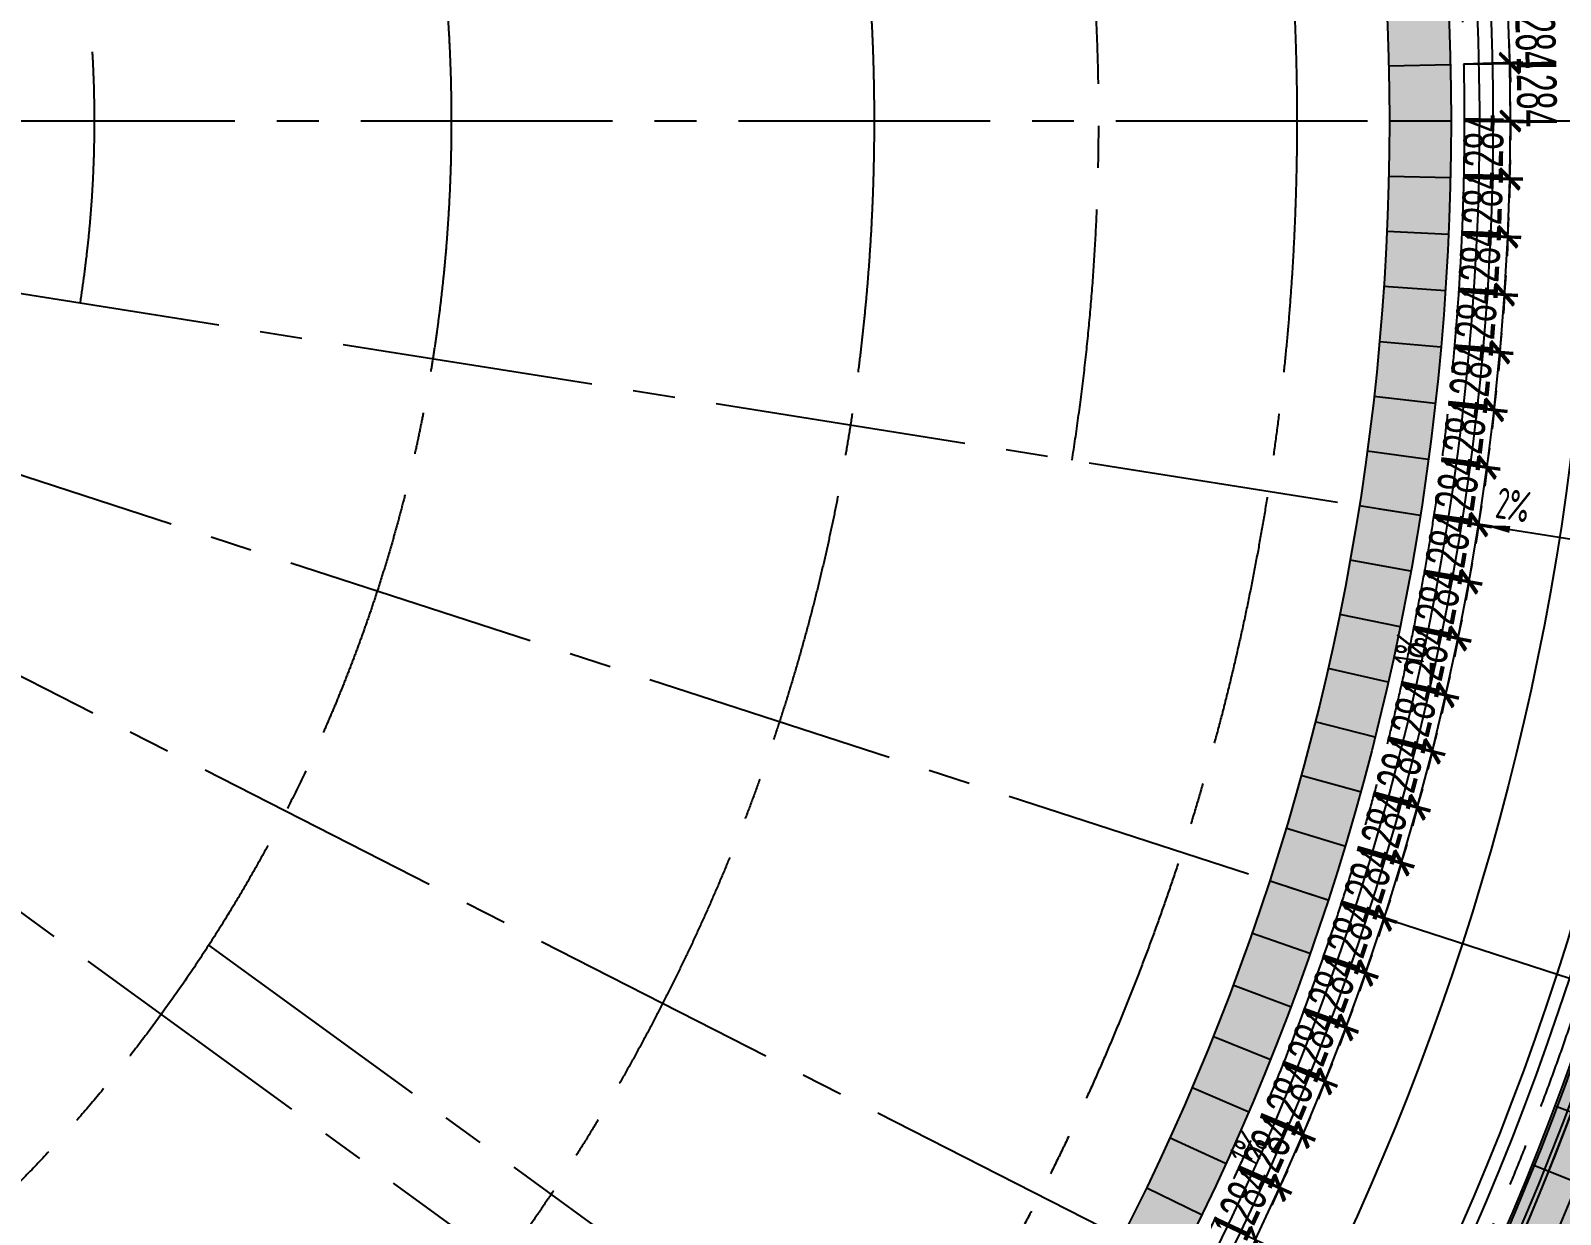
# Model space of a CAD drawing. Extents: x 104132 to 3338343, y -1228862 to 1409848.
# Drawn here: x 1785936 to 1820670, y 65675 to 92544 of the extents above; entities that cross this region are included whole.
import ezdxf

# ---------------------------------------------------------------- set-up
doc = ezdxf.new("R2010")
doc.units = 0
doc.linetypes.add('CENTER', pattern=[50.8, 31.75, -6.35, 6.35, -6.35])
doc.linetypes.add('CENTER2', pattern=[28.575, 19.05, -3.175, 3.175, -3.175])
doc.layers.get('0').update_dxf_attribs({"color": 8})
doc.layers.get('Defpoints').update_dxf_attribs({"color": 8})
for name, color, linetype in [('#幕墙线-平面', 8, 'Continuous'), ('#标注', 8, 'Continuous'), ('#轴线', 8, 'CENTER2'), ('A-ROOF-DRAN', 8, 'Continuous'), ('DIM_SYMB', 8, 'Continuous'), ('DOTE', 8, 'CENTER'), ('IEL-FINE', 8, 'Continuous'), ('分水线', 8, 'Continuous'), ('女儿墙', 8, 'Continuous'), ('落水口', 8, 'Continuous')]:
    doc.layers.add(name, color=color, linetype=linetype)
doc.styles.add('JHZX', font='jrs.shx', dxfattribs={"width": 0.6, "bigfont": 'jhz.shx'})
doc.styles.add('XD2008', font='xd-hzs.shx', dxfattribs={"width": 0.7, "bigfont": 'xd-hztxt.shx'})
doc.dimstyles.new('JZBZ-300', dxfattribs={"dimscale": 300, "dimtxt": 3, "dimasz": 1.5, "dimexe": 1, "dimexo": 1, "dimgap": 0.5, "dimtad": 1, "dimdec": 0, "dimdsep": 46, "dimtxsty": 'JHZX', "dimblk1": 'ARCHTICK', "dimblk2": 'ARCHTICK', "dimsah": 1, "dimcen": 0, "dimclrd": 1, "dimclre": 1, "dimclrt": 2, "dimadec": 3, "dimazin": 2, "dimtfac": 1, "dimtdec": 0, "dimtix": 1, "dimtmove": 0, "dimatfit": 3, "dimfxl": 1, "dimtolj": 1, "dimlwd": -1, "dimlwe": -1, "dimarcsym": 1})

# ---------------------------------------------------------------- blocks, each defined once
blk = doc.blocks.new('轴网20240313')
at = {"layer": '#标注', "ltscale": 300}
blk.add_circle((571467.9, -147345.9), 64700, dxfattribs=at)
at = {"layer": '#轴线', "ltscale": 300}
for p, q in [((586767.9, -147345.9), (639167.9, -147345.9)), ((586579.5, -149739.3), (638334.4, -157936.5)), ((586019, -152073.9), (635854.4, -168266.3)), ((585100.3, -154291.9), (631789, -178081)), ((583845.8, -156339), (626238.3, -187139)), ((600453.4, -166056.6), (626524.2, -184998.1))]:
    blk.add_line(p, q, dxfattribs=at)
for radius in [64700, 63300, 57500, 53700, 44100, 34500]:
    blk.add_circle((571467.9, -147345.9), radius, dxfattribs=at)
for radius in [49200, 26400]:
    blk.add_arc((571467.9, -147345.9), radius, 351, 9, dxfattribs=at)
blk = doc.blocks.new('A$C49f573b4')
at = {"layer": '女儿墙'}
for radius in [63900, 63650]:
    blk.add_circle((0, 0), radius, dxfattribs=at)
blk = doc.blocks.new('*U481')
at = {"layer": '#幕墙线-平面', "ltscale": 300}
blk.add_line((63600, -63600), (65000, -63600), dxfattribs=at)
blk = doc.blocks.new('*U482')
at = {"layer": '#幕墙线-平面'}
for p, rotation in [((925510, 96376), 339.4285714286519), ((926840, 95859), 338.1428571429375)]:
    blk.add_blockref('*U481', p, dxfattribs=dict(at, rotation=rotation))
blk = doc.blocks.new('*U483')
at = {"layer": '#幕墙线-平面', "ltscale": 300}
blk.add_line((55800, -55800), (57200, -55800), dxfattribs=at)
blk = doc.blocks.new('*U484')
at = {"layer": '#幕墙线-平面'}
for p, rotation in [((901910, 92617), 1.285714285773082), ((904415, 92617), 358.7142857143446), ((905666, 92575), 357.4285714286304), ((906916, 92505), 356.1428571429165), ((908164, 92406), 354.8571428572029), ((909410, 92280), 353.5714285714887), ((910653, 92126), 352.2857142857746), ((911892, 91944), 351.0000000000607), ((913126, 91734), 349.7142857143469), ((914355, 91497), 348.4285714286333), ((915579, 91232), 347.1428571429198), ((916797, 90940), 345.8571428572055), ((918007, 90620), 344.5714285714913), ((919211, 90274), 343.2857142857773), ((920406, 89900), 342.0000000000628), ((921592, 89500), 340.7142857143484), ((922769, 89073), 339.428571428634), ((923936, 88620), 338.1428571429199), ((925093, 88141), 336.8571428572058), ((926239, 87636), 335.5714285714914), ((927373, 87105), 334.2857142857773)]:
    blk.add_blockref('*U483', p, dxfattribs=dict(at, rotation=rotation))
blk.add_blockref('*U483', (903162, 92631), dxfattribs=at)
blk = doc.blocks.new('_ARCHTICK')
at = {"color": 0, "linetype": 'ByBlock', "const_width": 0.15}
blk.add_lwpolyline([(-0.5, -0.5), (0.5, 0.5)], dxfattribs=at)
blk = doc.blocks.new('*D1005')
at = {"layer": '#标注', "color": 1, "ltscale": 300, "transparency": 16777216}
for p, q in [((955514, 13048), (956734, 12477)), ((956463, 12604), (956653, 13012)), ((955919, 11442), (956463, 12604)), ((954970, 11886), (956190, 11315)), ((955919, 11442), (955728, 11034))]:
    blk.add_line(p, q, dxfattribs=at)
at = {"layer": 'Defpoints', "color": 0, "ltscale": 300, "transparency": 16777216}
for p in [(955242, 13176), (956463, 12604), (954698, 12013)]:
    blk.add_point(p, dxfattribs=at)
at = {"layer": '#标注', "color": 1, "ltscale": 300, "transparency": 16777216, "xscale": 450, "yscale": 450, "zscale": 450}
for p, rotation in [((956463, 12604), 244.928571427322), ((955919, 11442), 64.92857142732196)]:
    blk.add_blockref('_ARCHTICK', p, dxfattribs=dict(at, rotation=rotation))
at = {"layer": '#标注', "color": 2, "ltscale": 300, "transparency": 16777216, "insert": (955647, 12277), "char_height": 900, "attachment_point": 5, "rotation": 64.9286, "style": 'JHZX'}
blk.add_mtext('\\A1;1284', dxfattribs=at)
blk = doc.blocks.new('*D1006')
at = {"layer": '#标注', "color": 1, "ltscale": 300, "transparency": 16777216}
for p, q in [((956034, 14229), (957267, 13685)), ((956993, 13806), (957174, 14218)), ((956475, 12632), (956993, 13806)), ((955516, 13055), (956750, 12511)), ((956475, 12632), (956294, 12220))]:
    blk.add_line(p, q, dxfattribs=at)
at = {"layer": 'Defpoints', "color": 0, "ltscale": 300, "transparency": 16777216}
for p in [(955759, 14350), (956993, 13806), (955242, 13176)]:
    blk.add_point(p, dxfattribs=at)
at = {"layer": '#标注', "color": 1, "ltscale": 300, "transparency": 16777216, "xscale": 450, "yscale": 450, "zscale": 450}
for p, rotation in [((956993, 13806), 246.2142857130379), ((956475, 12632), 66.21428571303792)]:
    blk.add_blockref('_ARCHTICK', p, dxfattribs=dict(at, rotation=rotation))
at = {"layer": '#标注', "color": 2, "ltscale": 300, "transparency": 16777216, "insert": (956185, 13461), "char_height": 900, "attachment_point": 5, "rotation": 66.2143, "style": 'JHZX'}
blk.add_mtext('\\A1;1284', dxfattribs=at)
blk = doc.blocks.new('*D1007')
at = {"layer": '#标注', "color": 1, "ltscale": 300, "transparency": 16777216}
for p, q in [((956528, 15421), (957773, 14905)), ((957496, 15020), (957668, 15436)), ((957005, 13834), (957496, 15020)), ((956037, 14235), (957282, 13719)), ((957005, 13834), (956832, 13419))]:
    blk.add_line(p, q, dxfattribs=at)
at = {"layer": 'Defpoints', "color": 0, "ltscale": 300, "transparency": 16777216}
for p in [(956251, 15536), (957496, 15020), (955759, 14350)]:
    blk.add_point(p, dxfattribs=at)
at = {"layer": '#标注', "color": 1, "ltscale": 300, "transparency": 16777216, "xscale": 450, "yscale": 450, "zscale": 450}
for p, rotation in [((957496, 15020), 247.4999999987513), ((957005, 13834), 67.49999999875132)]:
    blk.add_blockref('_ARCHTICK', p, dxfattribs=dict(at, rotation=rotation))
at = {"layer": '#标注', "color": 2, "ltscale": 300, "transparency": 16777216, "insert": (956696, 14657), "char_height": 900, "attachment_point": 5, "rotation": 67.5, "style": 'JHZX'}
blk.add_mtext('\\A1;1284', dxfattribs=at)
blk = doc.blocks.new('*D1008')
at = {"layer": '#标注', "color": 1, "ltscale": 300, "transparency": 16777216}
for p, q in [((956995, 16624), (958251, 16136)), ((957972, 16245), (958134, 16664)), ((957507, 15048), (957972, 16245)), ((956530, 15427), (957787, 14940)), ((957507, 15048), (957344, 14629))]:
    blk.add_line(p, q, dxfattribs=at)
at = {"layer": 'Defpoints', "color": 0, "ltscale": 300, "transparency": 16777216}
for p in [(956715, 16732), (957972, 16245), (956251, 15536)]:
    blk.add_point(p, dxfattribs=at)
at = {"layer": '#标注', "color": 1, "ltscale": 300, "transparency": 16777216, "xscale": 450, "yscale": 450, "zscale": 450}
for p, rotation in [((957972, 16245), 248.7857142844606), ((957507, 15048), 68.78571428446064)]:
    blk.add_blockref('_ARCHTICK', p, dxfattribs=dict(at, rotation=rotation))
at = {"layer": '#标注', "color": 2, "ltscale": 300, "transparency": 16777216, "insert": (957180, 15864), "char_height": 900, "attachment_point": 5, "rotation": 68.7857, "style": 'JHZX'}
blk.add_mtext('\\A1;1284', dxfattribs=at)
blk = doc.blocks.new('*D1009')
at = {"layer": '#标注', "color": 1, "ltscale": 300, "transparency": 16777216}
for p, q in [((957435, 17837), (958702, 17377)), ((958420, 17480), (958573, 17903)), ((957982, 16273), (958420, 17480)), ((956997, 16630), (958264, 16171)), ((957982, 16273), (957829, 15850))]:
    blk.add_line(p, q, dxfattribs=at)
at = {"layer": 'Defpoints', "color": 0, "ltscale": 300, "transparency": 16777216}
for p in [(957153, 17939), (958420, 17480), (956715, 16732)]:
    blk.add_point(p, dxfattribs=at)
at = {"layer": '#标注', "color": 1, "ltscale": 300, "transparency": 16777216, "xscale": 450, "yscale": 450, "zscale": 450}
for p, rotation in [((958420, 17480), 250.0714285701786), ((957982, 16273), 70.0714285701786)]:
    blk.add_blockref('_ARCHTICK', p, dxfattribs=dict(at, rotation=rotation))
at = {"layer": '#标注', "color": 2, "ltscale": 300, "transparency": 16777216, "insert": (957637, 17081), "char_height": 900, "attachment_point": 5, "rotation": 70.0714, "style": 'JHZX'}
blk.add_mtext('\\A1;1284', dxfattribs=at)
blk = doc.blocks.new('*D1010')
at = {"layer": '#标注', "color": 1, "ltscale": 300, "transparency": 16777216}
for p, q in [((958840, 18724), (958984, 19151)), ((957847, 19059), (959124, 18629)), ((958430, 17508), (958840, 18724)), ((957437, 17843), (958714, 17412)), ((958430, 17508), (958286, 17082))]:
    blk.add_line(p, q, dxfattribs=at)
at = {"layer": 'Defpoints', "color": 0, "ltscale": 300, "transparency": 16777216}
for p in [(957563, 19155), (958840, 18724), (957153, 17939)]:
    blk.add_point(p, dxfattribs=at)
at = {"layer": '#标注', "color": 1, "ltscale": 300, "transparency": 16777216, "xscale": 450, "yscale": 450, "zscale": 450}
for p, rotation in [((958840, 18724), 251.3571428558889), ((958430, 17508), 71.3571428558889)]:
    blk.add_blockref('_ARCHTICK', p, dxfattribs=dict(at, rotation=rotation))
at = {"layer": '#标注', "color": 2, "ltscale": 300, "transparency": 16777216, "insert": (958066, 18308), "char_height": 900, "attachment_point": 5, "rotation": 71.3571, "style": 'JHZX'}
blk.add_mtext('\\A1;1284', dxfattribs=at)
blk = doc.blocks.new('*D1011')
at = {"layer": '#标注', "color": 1, "ltscale": 300, "transparency": 16777216}
for p, q in [((958232, 20291), (959519, 19889)), ((959232, 19978), (959366, 20408)), ((958849, 18753), (959232, 19978)), ((957849, 19066), (959136, 18664)), ((958849, 18753), (958715, 18324))]:
    blk.add_line(p, q, dxfattribs=at)
at = {"layer": 'Defpoints', "color": 0, "ltscale": 300, "transparency": 16777216}
for p in [(957946, 20380), (959232, 19978), (957563, 19155)]:
    blk.add_point(p, dxfattribs=at)
at = {"layer": '#标注', "color": 1, "ltscale": 300, "transparency": 16777216, "xscale": 450, "yscale": 450, "zscale": 450}
for p, rotation in [((959232, 19978), 252.6428571416087), ((958849, 18753), 72.64285714160869)]:
    blk.add_blockref('_ARCHTICK', p, dxfattribs=dict(at, rotation=rotation))
at = {"layer": '#标注', "color": 2, "ltscale": 300, "transparency": 16777216, "insert": (958468, 19545), "char_height": 900, "attachment_point": 5, "rotation": 72.6429, "style": 'JHZX'}
blk.add_mtext('\\A1;1284', dxfattribs=at)
blk = doc.blocks.new('*D1012')
at = {"layer": '#标注', "color": 1, "ltscale": 300, "transparency": 16777216}
for p, q in [((959596, 21241), (959721, 21673)), ((958589, 21531), (959885, 21158)), ((959241, 20007), (959596, 21241)), ((958234, 20297), (959529, 19924)), ((959241, 20007), (959116, 19575))]:
    blk.add_line(p, q, dxfattribs=at)
at = {"layer": 'Defpoints', "color": 0, "ltscale": 300, "transparency": 16777216}
for p in [(958301, 21614), (959596, 21241), (957946, 20380)]:
    blk.add_point(p, dxfattribs=at)
at = {"layer": '#标注', "color": 1, "ltscale": 300, "transparency": 16777216, "xscale": 450, "yscale": 450, "zscale": 450}
for p, rotation in [((959596, 21241), 253.9285714273191), ((959241, 20007), 73.92857142731913)]:
    blk.add_blockref('_ARCHTICK', p, dxfattribs=dict(at, rotation=rotation))
at = {"layer": '#标注', "color": 2, "ltscale": 300, "transparency": 16777216, "insert": (958842, 20790), "char_height": 900, "attachment_point": 5, "rotation": 73.9286, "style": 'JHZX'}
blk.add_mtext('\\A1;1284', dxfattribs=at)
blk = doc.blocks.new('*D1013')
at = {"layer": '#标注', "color": 1, "ltscale": 300, "transparency": 16777216}
for p, q in [((959932, 22511), (960047, 22946)), ((958919, 22778), (960222, 22434)), ((959604, 21270), (959932, 22511)), ((958591, 21537), (959894, 21193)), ((959604, 21270), (959489, 20835))]:
    blk.add_line(p, q, dxfattribs=at)
at = {"layer": 'Defpoints', "color": 0, "ltscale": 300, "transparency": 16777216}
for p in [(958629, 22855), (959932, 22511), (958301, 21614)]:
    blk.add_point(p, dxfattribs=at)
at = {"layer": '#标注', "color": 1, "ltscale": 300, "transparency": 16777216, "xscale": 450, "yscale": 450, "zscale": 450}
for p, rotation in [((959932, 22511), 255.2142857130354), ((959604, 21270), 75.21428571303532)]:
    blk.add_blockref('_ARCHTICK', p, dxfattribs=dict(at, rotation=rotation))
at = {"layer": '#标注', "color": 2, "ltscale": 300, "transparency": 16777216, "insert": (959188, 22043), "char_height": 900, "attachment_point": 5, "rotation": 75.2143, "style": 'JHZX'}
blk.add_mtext('\\A1;1284', dxfattribs=at)
blk = doc.blocks.new('*D1014')
at = {"layer": '#标注', "color": 1, "ltscale": 300, "transparency": 16777216}
for p, q in [((959220, 24033), (960531, 23718)), ((960239, 23788), (960344, 24226)), ((959939, 22540), (960239, 23788)), ((958920, 22785), (960231, 22470)), ((959939, 22540), (959834, 22103))]:
    blk.add_line(p, q, dxfattribs=at)
at = {"layer": 'Defpoints', "color": 0, "ltscale": 300, "transparency": 16777216}
for p in [(958928, 24103), (960239, 23788), (958629, 22855)]:
    blk.add_point(p, dxfattribs=at)
at = {"layer": '#标注', "color": 1, "ltscale": 300, "transparency": 16777216, "xscale": 450, "yscale": 450, "zscale": 450}
for p, rotation in [((960239, 23788), 256.4999999987464), ((959939, 22540), 76.49999999874642)]:
    blk.add_blockref('_ARCHTICK', p, dxfattribs=dict(at, rotation=rotation))
at = {"layer": '#标注', "color": 2, "ltscale": 300, "transparency": 16777216, "insert": (959506, 23304), "char_height": 900, "attachment_point": 5, "rotation": 76.5, "style": 'JHZX'}
blk.add_mtext('\\A1;1284', dxfattribs=at)
blk = doc.blocks.new('*D1015')
at = {"layer": '#标注', "color": 1, "ltscale": 300, "transparency": 16777216}
for p, q in [((960517, 25072), (960612, 25512)), ((959493, 25294), (960810, 25009)), ((960246, 23818), (960517, 25072)), ((959222, 24039), (960539, 23754)), ((960246, 23818), (960150, 23378))]:
    blk.add_line(p, q, dxfattribs=at)
at = {"layer": 'Defpoints', "color": 0, "ltscale": 300, "transparency": 16777216}
for p in [(959200, 25357), (960517, 25072), (958928, 24103)]:
    blk.add_point(p, dxfattribs=at)
at = {"layer": '#标注', "color": 1, "ltscale": 300, "transparency": 16777216, "xscale": 450, "yscale": 450, "zscale": 450}
for p, rotation in [((960517, 25072), 257.7857142844583), ((960246, 23818), 77.7857142844583)]:
    blk.add_blockref('_ARCHTICK', p, dxfattribs=dict(at, rotation=rotation))
at = {"layer": '#标注', "color": 2, "ltscale": 300, "transparency": 16777216, "insert": (959795, 24572), "char_height": 900, "attachment_point": 5, "rotation": 77.7857, "style": 'JHZX'}
blk.add_mtext('\\A1;1284', dxfattribs=at)
blk = doc.blocks.new('*D1016')
at = {"layer": '#标注', "color": 1, "ltscale": 300, "transparency": 16777216}
for p, q in [((960767, 26362), (960852, 26804)), ((959738, 26561), (961061, 26305)), ((960523, 25102), (960767, 26362)), ((959494, 25300), (960818, 25045)), ((960523, 25102), (960438, 24660))]:
    blk.add_line(p, q, dxfattribs=at)
at = {"layer": 'Defpoints', "color": 0, "ltscale": 300, "transparency": 16777216}
for p in [(959443, 26618), (960767, 26362), (959200, 25357)]:
    blk.add_point(p, dxfattribs=at)
at = {"layer": '#标注', "color": 1, "ltscale": 300, "transparency": 16777216, "xscale": 450, "yscale": 450, "zscale": 450}
for p, rotation in [((960767, 26362), 259.07142857018), ((960523, 25102), 79.07142857018002)]:
    blk.add_blockref('_ARCHTICK', p, dxfattribs=dict(at, rotation=rotation))
at = {"layer": '#标注', "color": 2, "ltscale": 300, "transparency": 16777216, "insert": (960056, 25846), "char_height": 900, "attachment_point": 5, "rotation": 79.0714, "style": 'JHZX'}
blk.add_mtext('\\A1;1284', dxfattribs=at)
blk = doc.blocks.new('*D1017')
at = {"layer": '#标注', "color": 1, "ltscale": 300, "transparency": 16777216}
for p, q in [((959954, 27833), (961283, 27607)), ((960987, 27657), (961062, 28101)), ((960772, 26392), (960987, 27657)), ((959739, 26567), (961068, 26342)), ((960772, 26392), (960697, 25948))]:
    blk.add_line(p, q, dxfattribs=at)
at = {"layer": 'Defpoints', "color": 0, "ltscale": 300, "transparency": 16777216}
for p in [(959658, 27883), (960987, 27657), (959443, 26618)]:
    blk.add_point(p, dxfattribs=at)
at = {"layer": '#标注', "color": 1, "ltscale": 300, "transparency": 16777216, "xscale": 450, "yscale": 450, "zscale": 450}
for p, rotation in [((960987, 27657), 260.3571428558899), ((960772, 26392), 80.3571428558899)]:
    blk.add_blockref('_ARCHTICK', p, dxfattribs=dict(at, rotation=rotation))
at = {"layer": '#标注', "color": 2, "ltscale": 300, "transparency": 16777216, "insert": (960288, 27125), "char_height": 900, "attachment_point": 5, "rotation": 80.3571, "style": 'JHZX'}
blk.add_mtext('\\A1;1284', dxfattribs=at)
blk = doc.blocks.new('*D1018')
at = {"layer": '#标注', "color": 1, "ltscale": 300, "transparency": 16777216}
for p, q in [((961178, 28957), (961244, 29402)), ((960142, 29109), (961475, 28913)), ((960992, 27687), (961178, 28957)), ((959955, 27839), (961289, 27644)), ((960992, 27687), (960926, 27242))]:
    blk.add_line(p, q, dxfattribs=at)
at = {"layer": 'Defpoints', "color": 0, "ltscale": 300, "transparency": 16777216}
for p in [(959845, 29153), (961178, 28957), (959658, 27883)]:
    blk.add_point(p, dxfattribs=at)
at = {"layer": '#标注', "color": 1, "ltscale": 300, "transparency": 16777216, "xscale": 450, "yscale": 450, "zscale": 450}
for p, rotation in [((961178, 28957), 261.642857141607), ((960992, 27687), 81.64285714160698)]:
    blk.add_blockref('_ARCHTICK', p, dxfattribs=dict(at, rotation=rotation))
at = {"layer": '#标注', "color": 2, "ltscale": 300, "transparency": 16777216, "insert": (960491, 28409), "char_height": 900, "attachment_point": 5, "rotation": 81.6429, "style": 'JHZX'}
blk.add_mtext('\\A1;1284', dxfattribs=at)
blk = doc.blocks.new('*D1019')
at = {"layer": '#标注', "color": 1, "ltscale": 300, "transparency": 16777216}
for p, q in [((961340, 30261), (961396, 30707)), ((960301, 30390), (961638, 30224)), ((961182, 28987), (961340, 30261)), ((960143, 29116), (961480, 28950)), ((961182, 28987), (961127, 28540))]:
    blk.add_line(p, q, dxfattribs=at)
at = {"layer": 'Defpoints', "color": 0, "ltscale": 300, "transparency": 16777216}
for p in [(960003, 30427), (961340, 30261), (959845, 29153)]:
    blk.add_point(p, dxfattribs=at)
at = {"layer": '#标注', "color": 1, "ltscale": 300, "transparency": 16777216, "xscale": 450, "yscale": 450, "zscale": 450}
for p, rotation in [((961340, 30261), 262.9285714273192), ((961182, 28987), 82.92857142731926)]:
    blk.add_blockref('_ARCHTICK', p, dxfattribs=dict(at, rotation=rotation))
at = {"layer": '#标注', "color": 2, "ltscale": 300, "transparency": 16777216, "insert": (960666, 29698), "char_height": 900, "attachment_point": 5, "rotation": 82.9286, "style": 'JHZX'}
blk.add_mtext('\\A1;1284', dxfattribs=at)
blk = doc.blocks.new('*D1020')
at = {"layer": '#标注', "color": 1, "ltscale": 300, "transparency": 16777216}
for p, q in [((961473, 31568), (961518, 32016)), ((960431, 31673), (961772, 31538)), ((961344, 30291), (961473, 31568)), ((960301, 30396), (961642, 30261)), ((961344, 30291), (961298, 29843))]:
    blk.add_line(p, q, dxfattribs=at)
at = {"layer": 'Defpoints', "color": 0, "ltscale": 300, "transparency": 16777216}
for p in [(960132, 31704), (961473, 31568), (960003, 30427)]:
    blk.add_point(p, dxfattribs=at)
at = {"layer": '#标注', "color": 1, "ltscale": 300, "transparency": 16777216, "xscale": 450, "yscale": 450, "zscale": 450}
for p, rotation in [((961473, 31568), 264.21428571303), ((961344, 30291), 84.21428571302995)]:
    blk.add_blockref('_ARCHTICK', p, dxfattribs=dict(at, rotation=rotation))
at = {"layer": '#标注', "color": 2, "ltscale": 300, "transparency": 16777216, "insert": (960811, 30990), "char_height": 900, "attachment_point": 5, "rotation": 84.2143, "style": 'JHZX'}
blk.add_mtext('\\A1;1284', dxfattribs=at)
blk = doc.blocks.new('*D1021')
at = {"layer": '#标注', "color": 1, "ltscale": 300, "transparency": 16777216}
for p, q in [((961577, 32878), (961612, 33326)), ((960532, 32960), (961876, 32854)), ((961476, 31598), (961577, 32878)), ((960431, 31680), (961775, 31574)), ((961476, 31598), (961441, 31149))]:
    blk.add_line(p, q, dxfattribs=at)
at = {"layer": 'Defpoints', "color": 0, "ltscale": 300, "transparency": 16777216}
for p in [(960233, 32983), (961577, 32878), (960132, 31704)]:
    blk.add_point(p, dxfattribs=at)
at = {"layer": '#标注', "color": 1, "ltscale": 300, "transparency": 16777216, "xscale": 450, "yscale": 450, "zscale": 450}
for p, rotation in [((961577, 32878), 265.4999999987459), ((961476, 31598), 85.49999999874589)]:
    blk.add_blockref('_ARCHTICK', p, dxfattribs=dict(at, rotation=rotation))
at = {"layer": '#标注', "color": 2, "ltscale": 300, "transparency": 16777216, "insert": (960928, 32285), "char_height": 900, "attachment_point": 5, "rotation": 85.5, "style": 'JHZX'}
blk.add_mtext('\\A1;1284', dxfattribs=at)
blk = doc.blocks.new('*D1022')
at = {"layer": '#标注', "color": 1, "ltscale": 300, "transparency": 16777216}
for p, q in [((961651, 34189), (961676, 34639)), ((960604, 34248), (961950, 34172)), ((961579, 32908), (961651, 34189)), ((960532, 32966), (961878, 32891)), ((961579, 32908), (961553, 32458))]:
    blk.add_line(p, q, dxfattribs=at)
at = {"layer": 'Defpoints', "color": 0, "ltscale": 300, "transparency": 16777216}
for p in [(960305, 34265), (961651, 34189), (960233, 32983)]:
    blk.add_point(p, dxfattribs=at)
at = {"layer": '#标注', "color": 1, "ltscale": 300, "transparency": 16777216, "xscale": 450, "yscale": 450, "zscale": 450}
for p, rotation in [((961651, 34189), 266.7857142844582), ((961579, 32908), 86.78571428445818)]:
    blk.add_blockref('_ARCHTICK', p, dxfattribs=dict(at, rotation=rotation))
at = {"layer": '#标注', "color": 2, "ltscale": 300, "transparency": 16777216, "insert": (961016, 33582), "char_height": 900, "attachment_point": 5, "rotation": 86.7857, "style": 'JHZX'}
blk.add_mtext('\\A1;1284', dxfattribs=at)
blk = doc.blocks.new('*D1023')
at = {"layer": '#标注', "color": 1, "ltscale": 300, "transparency": 16777216}
for p, q in [((961695, 35502), (961710, 35952)), ((960648, 35538), (961995, 35492)), ((961652, 34219), (961695, 35502)), ((960605, 34255), (961952, 34209)), ((961652, 34219), (961637, 33770))]:
    blk.add_line(p, q, dxfattribs=at)
at = {"layer": 'Defpoints', "color": 0, "ltscale": 300, "transparency": 16777216}
for p in [(960348, 35548), (961695, 35502), (960305, 34265)]:
    blk.add_point(p, dxfattribs=at)
at = {"layer": '#标注', "color": 1, "ltscale": 300, "transparency": 16777216, "xscale": 450, "yscale": 450, "zscale": 450}
for p, rotation in [((961695, 35502), 268.0714285701752), ((961652, 34219), 88.07142857017526)]:
    blk.add_blockref('_ARCHTICK', p, dxfattribs=dict(at, rotation=rotation))
at = {"layer": '#标注', "color": 2, "ltscale": 300, "transparency": 16777216, "insert": (961074, 34881), "char_height": 900, "attachment_point": 5, "rotation": 88.0714, "style": 'JHZX'}
blk.add_mtext('\\A1;1284', dxfattribs=at)
blk = doc.blocks.new('*D1024')
at = {"layer": '#标注', "color": 1, "ltscale": 300, "transparency": 16777216}
for p, q in [((961710, 36816), (961715, 37266)), ((960662, 36828), (962010, 36813)), ((961696, 35532), (961710, 36816)), ((960648, 35544), (961996, 35529)), ((961696, 35532), (961691, 35083))]:
    blk.add_line(p, q, dxfattribs=at)
at = {"layer": 'Defpoints', "color": 0, "ltscale": 300, "transparency": 16777216}
for p in [(960362, 36831), (961710, 36816), (960348, 35548)]:
    blk.add_point(p, dxfattribs=at)
at = {"layer": '#标注', "color": 1, "ltscale": 300, "transparency": 16777216, "xscale": 450, "yscale": 450, "zscale": 450}
for p, rotation in [((961710, 36816), 269.3571428558863), ((961696, 35532), 89.35714285588634)]:
    blk.add_blockref('_ARCHTICK', p, dxfattribs=dict(at, rotation=rotation))
at = {"layer": '#标注', "color": 2, "ltscale": 300, "transparency": 16777216, "insert": (961103, 36181), "char_height": 900, "attachment_point": 5, "rotation": 89.3571, "style": 'JHZX'}
blk.add_mtext('\\A1;1284', dxfattribs=at)
blk = doc.blocks.new('*D1025')
at = {"layer": '#标注', "color": 1, "ltscale": 300, "transparency": 16777216}
for p, q in [((961696, 38130), (961691, 38580)), ((960648, 38118), (961996, 38133)), ((961710, 36846), (961696, 38130)), ((960662, 36834), (962010, 36850)), ((961710, 36846), (961715, 36396))]:
    blk.add_line(p, q, dxfattribs=at)
at = {"layer": 'Defpoints', "color": 0, "ltscale": 300, "transparency": 16777216}
for p in [(960348, 38115), (961696, 38130), (960362, 36831)]:
    blk.add_point(p, dxfattribs=at)
at = {"layer": '#标注', "color": 1, "ltscale": 300, "transparency": 16777216, "xscale": 450, "yscale": 450, "zscale": 450}
for p, rotation in [((961696, 38130), 270.6428571416035), ((961710, 36846), 90.64285714160353)]:
    blk.add_blockref('_ARCHTICK', p, dxfattribs=dict(at, rotation=rotation))
at = {"layer": '#标注', "color": 2, "ltscale": 300, "transparency": 16777216, "insert": (962303, 37495), "char_height": 900, "attachment_point": 5, "rotation": 270.6429, "style": 'JHZX'}
blk.add_mtext('\\A1;1284', dxfattribs=at)
blk = doc.blocks.new('*D1026')
at = {"layer": '#标注', "color": 1, "ltscale": 300, "transparency": 16777216}
for p, q in [((961652, 39443), (961637, 39892)), ((960605, 39407), (961952, 39453)), ((961695, 38160), (961652, 39443)), ((960648, 38125), (961995, 38170)), ((961695, 38160), (961710, 37710))]:
    blk.add_line(p, q, dxfattribs=at)
at = {"layer": 'Defpoints', "color": 0, "ltscale": 300, "transparency": 16777216}
for p in [(960305, 39397), (961652, 39443), (960348, 38115)]:
    blk.add_point(p, dxfattribs=at)
at = {"layer": '#标注', "color": 1, "ltscale": 300, "transparency": 16777216, "xscale": 450, "yscale": 450, "zscale": 450}
for p, rotation in [((961652, 39443), 271.9285714273185), ((961695, 38160), 91.92857142731852)]:
    blk.add_blockref('_ARCHTICK', p, dxfattribs=dict(at, rotation=rotation))
at = {"layer": '#标注', "color": 2, "ltscale": 300, "transparency": 16777216, "insert": (962273, 38821), "char_height": 900, "attachment_point": 5, "rotation": 271.9286, "style": 'JHZX'}
blk.add_mtext('\\A1;1284', dxfattribs=at)
blk = doc.blocks.new('ERTQWE')
at = {"layer": '#标注', "ltscale": 300}
for p1, p2, distance, picture, middle in [((960348.1, 38114.5), (960304.9, 39397.3), -1347.8, '*D1026', (962273.2, 38821.5)), ((960362.4838, 36831.0586), (960348.0828, 38114.5159), -1347.78, '*D1025', (962302.9407, 37494.6408)), ((960348.1, 35547.6), (960362.5, 36831.1), -1347.8, '*D1024', (961103, 36180.9)), ((960304.9, 34264.8), (960348.1, 35547.6), -1347.8, '*D1023', (961073.8, 34881)), ((960232.9, 32983.3), (960304.9, 34264.8), -1347.8, '*D1022', (961015.5, 33582.1)), ((960132.2, 31703.7), (960232.9, 32983.3), -1347.8, '*D1021', (960928, 32284.8)), ((960002.8, 30426.7), (960132.2, 31703.7), -1347.8, '*D1020', (960811.5, 30989.8)), ((959844.8, 29152.9), (960002.8, 30426.7), -1347.8, '*D1019', (960665.9, 29697.7)), ((959658.3, 27883), (959844.8, 29152.9), -1347.8, '*D1018', (960491.4, 28409.3)), ((959443.3, 26617.6), (959658.3, 27883), -1347.8, '*D1017', (960288, 27125)), ((959199.9, 25357.3), (959443.3, 26617.6), -1347.8, '*D1016', (960055.8, 25845.7)), ((958928.3603, 24102.8612), (959199.9165, 25357.344), -1347.78, '*D1015', (959794.9911, 24571.8959)), ((958628.7, 22854.8), (958928.4, 24102.9), -1347.8, '*D1014', (959505.7, 23304.3)), ((958301.1594, 21613.751), (958628.7243, 22854.7874), -1347.78, '*D1013', (959187.9607, 22043.4322)), ((957945.8, 20380.4), (958301.2, 21613.8), -1347.8, '*D1012', (958842, 20790.1)), ((957562.9, 19155.3), (957945.8, 20380.4), -1347.8, '*D1011', (958468.1, 19544.7)), ((957152.6, 17939.1), (957562.9, 19155.3), -1347.8, '*D1010', (958066.3, 18308.1)), ((956715.1, 16732.4), (957152.6, 17939.1), -1347.8, '*D1009', (957636.9, 17080.9)), ((956250.6611, 15535.8613), (956715.1184, 16732.4187), -1347.78, '*D1008', (957179.9954, 15863.5506)), ((955759.5, 14350), (956250.7, 15535.9), -1347.8, '*D1007', (956695.9, 14656.8)), ((955241.8, 13175.5), (955759.5, 14350), -1347.8, '*D1006', (956184.9, 13461.2)), ((954697.9, 12012.9), (955241.8, 13175.5), -1347.8, '*D1005', (955647.2, 12277.3))]:
    dim = blk.add_aligned_dim(p1=p1, p2=p2, distance=distance, dimstyle='JZBZ-300', dxfattribs=at)
    dim.commit()
    dim.dimension.update_dxf_attribs({"geometry": picture, "text_midpoint": middle})
blk = doc.blocks.new('QWEDSG')
at = {"layer": 'IEL-FINE', "ltscale": 300}
h = blk.add_hatch(dxfattribs=at)
h.set_pattern_fill('DOTS', color=256, scale=200)
h.set_pattern_definition([(0, (838162.48, -28168.94), (158.75, 317.5), [0, -317.5])])
edge = h.paths.add_edge_path(flags=17)
edge.add_arc((903162, 36831), 63600, 0, 360)
edge = h.paths.add_edge_path()
edge.add_arc((903162, 36831), 65000, 0, 360)
h = blk.add_hatch(dxfattribs=at)
h.set_pattern_fill('DOTS', color=256, scale=200)
h.set_pattern_definition([(0, (845962.48, -20368.94), (158.75, 317.5), [0, -317.5])])
edge = h.paths.add_edge_path(flags=17)
edge.add_arc((903162, 36831), 55800, 0, 360)
edge = h.paths.add_edge_path()
edge.add_arc((903162, 36831), 57200, 0, 360)
at = {"layer": '#幕墙线-平面'}
for radius in [65000, 64000, 63600, 57200, 55800]:
    blk.add_circle((903162, 36831), radius, dxfattribs=at)
for name in ['ERTQWE', '*U482', '*U484']:
    blk.add_blockref(name, (0, 0), dxfattribs=at)

msp = doc.modelspace()

# ---------------------------------------------------------------- linework, layer by layer
at = {"layer": 'A-ROOF-DRAN'}
for radius in [62950, 62650, 58150]:
    msp.add_circle((1760988, 90493), radius, dxfattribs=at)
for start, end in [(71.70287, 331.36515), (331.36515, 71.40574)]:
    msp.add_arc((1760988, 90493), 57850, start, end, dxfattribs=at)
at = {"layer": 'DIM_SYMB'}
for points in [[(1820051, 81138, 0, 0, 0), (1818928, 81316, 0, 160, 0), (1819521, 81222, 0, 0, 0)], [(1817925, 79177, 0, 0, 0), (1817695, 77595, 0, 160, 0), (1817781, 78188, 0, 0, 0)], [(1813703, 66181, 0, 0, 0), (1814446, 67597, 0, 160, 0), (1814167, 67065, 0, 0, 0)]]:
    msp.add_lwpolyline(points, format="xyseb", dxfattribs=at)
at = {"layer": '分水线'}
msp.add_lwpolyline([(1818838, 90493), (1819138, 90493)], dxfattribs=at)
msp.add_circle((1760988, 90493), 60400, dxfattribs=at)
at = {"layer": '落水口'}
msp.add_arc((1761055, 90471), 63950, 296.9552, 117.0448, dxfattribs=at)

# ---------------------------------------------------------------- block references
at = {"layer": '#幕墙线-平面'}
msp.add_blockref('QWEDSG', (857825, 53662), dxfattribs=at)
at = {"layer": '#幕墙线-平面', "ltscale": 300}
msp.add_blockref('A$C49f573b4', (1760988, 90493), dxfattribs=at)
at = {"layer": 'DOTE'}
msp.add_blockref('轴网20240313', (1189520, 237839), dxfattribs=at)

# ---------------------------------------------------------------- texts
at = {"layer": 'DIM_SYMB', "style": 'XD2008', "width": 0.7}
for s, rotation, p in [('2%%%', 351, (1819169, 81491)), ('1%%%', 81.719, (1817556, 78099)), ('1%%%', 62.281, (1813739, 66703))]:
    msp.add_text(s, height=700, rotation=rotation, dxfattribs=at).set_placement(p)

doc.saveas('drawing.dxf')
